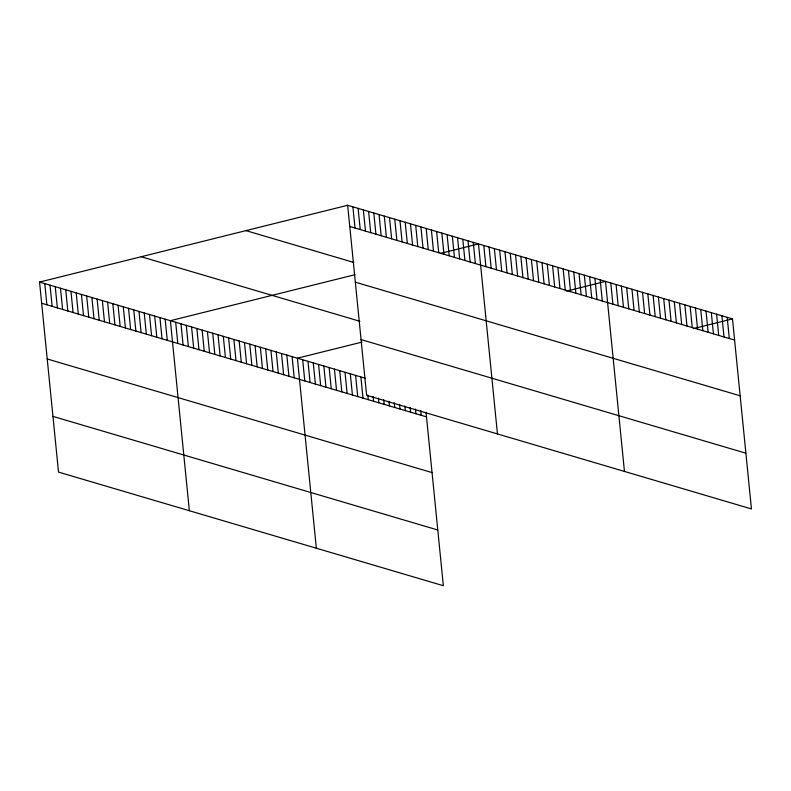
<?xml version="1.0" encoding="UTF-8"?>
<svg xmlns="http://www.w3.org/2000/svg" width="791" height="791" viewBox="0 0 791 791"><rect width="100%" height="100%" fill="white"/><g stroke="black" fill="none" stroke-linecap="round" stroke-linejoin="round"><path stroke-width="1.19" d="M426.023 412.16L443.346 585.716L58.514 472.098L39.55 282.071L347.654 205.284L732.486 318.902L751.45 508.929L366.619 395.302L347.654 205.284M354.951 274.704L170.391 320.701L189.356 510.729M440.369 253.417L478.496 243.915L497.46 433.933M361.991 342.098L297.386 358.204L316.351 548.222M566.307 291.177L605.491 281.408L624.455 471.426M693.302 328.67L732.486 318.902M349.76 226.463L734.602 340.081M245.981 230.626L353.795 262.454M355.327 282.179L740.158 395.797M141.223 256.739L359.905 321.294M361.052 339.586L745.893 453.203M39.55 282.071L365.116 378.197M41.666 303.25L426.497 416.867M47.223 358.966L432.054 472.593M52.957 416.382L437.789 530M727.196 317.339L729.302 338.518M721.896 315.777L724.012 336.956M716.606 314.215L718.722 335.394M711.317 312.653L713.433 333.832M706.027 311.09L708.143 332.269M700.737 309.528L702.853 330.707M695.447 307.966L697.553 329.145M690.148 306.404L692.263 327.583M684.858 304.842L686.974 326.021M679.568 303.279L681.684 324.458M674.278 301.717L676.394 322.896M668.988 300.155L671.104 321.334M663.698 298.593L665.804 319.772M658.399 297.03L660.515 318.209M653.109 295.468L655.225 316.647M647.819 293.906L649.935 315.085M642.529 292.344L644.645 313.523M637.239 290.781L639.355 311.961M631.95 289.219L634.056 310.398M626.65 287.657L628.766 308.836M621.36 286.095L623.476 307.274M616.07 284.533L618.186 305.712M610.781 282.97L612.896 304.149M600.201 279.846L602.307 301.025M594.901 278.284L597.017 299.463M589.611 276.721L591.727 297.9M584.322 275.159L586.438 296.338M579.032 273.597L581.148 294.776M573.742 272.035L575.858 293.214M568.452 270.473L570.558 291.652M563.152 268.91L565.268 290.089M557.863 267.348L559.979 288.527M552.573 265.786L554.689 286.965M547.283 264.224L549.399 285.403M541.993 262.661L544.109 283.84M536.703 261.099L538.809 282.278M531.404 259.537L533.52 280.716M526.114 257.975L528.23 279.154M520.824 256.413L522.94 277.592M515.534 254.85L517.65 276.029M510.244 253.288L512.36 274.467M504.955 251.726L507.061 272.905M499.655 250.164L501.771 271.343M494.365 248.601L496.481 269.78M489.075 247.039L491.191 268.218M483.785 245.477L485.901 266.656M473.255 242.372L475.371 263.541M468.025 240.82L470.141 261.999M462.794 239.278L464.91 260.457M457.554 237.735L459.67 258.904M452.323 236.193L454.439 257.362M447.093 234.64L449.209 255.819M441.853 233.098L443.969 254.277M436.622 231.555L438.738 252.725M431.392 230.003L433.508 251.182M426.161 228.461L428.267 249.64M420.921 226.918L423.037 248.087M415.69 225.376L417.806 246.545M410.46 223.823L412.566 245.002M405.219 222.281L407.335 243.46M420.733 410.598L421.207 415.305M399.989 220.738L402.105 241.908M415.443 409.036L415.918 413.742M394.758 219.186L396.864 240.365M410.153 407.474L410.618 412.18M389.518 217.644L391.634 238.823M404.863 405.912L405.328 410.618M384.288 216.101L386.404 237.28M399.574 404.349L400.038 409.056M379.057 214.559L381.163 235.728M394.274 402.787L394.749 407.494M373.817 213.006L375.933 234.185M388.984 401.225L389.459 405.931M368.586 211.464L370.702 232.643M383.694 399.663L384.169 404.369M363.356 209.922L365.462 231.091M378.405 398.1L378.869 402.807M358.115 208.379L360.231 229.548M373.115 396.538L373.579 401.245M352.885 206.827L355.001 228.006M367.825 394.976L368.29 399.682M360.884 376.951L363 398.12M355.594 375.389L357.71 396.558M350.304 373.827L352.42 394.996M345.014 372.264L347.12 393.434M339.725 370.702L341.831 391.871M334.425 369.14L336.541 390.309M329.135 367.578L331.251 388.747M323.845 366.015L325.961 387.185M318.555 364.453L320.671 385.622M313.266 362.891L315.372 384.06M307.976 361.329L310.082 382.498M302.676 359.767L304.792 380.936M292.097 356.642L294.212 377.811M286.807 355.08L288.923 376.249M281.517 353.518L283.623 374.687M276.227 351.955L278.333 373.125M270.927 350.393L273.043 371.562M265.638 348.831L267.754 370M260.348 347.269L262.464 368.438M255.058 345.707L257.174 366.876M249.768 344.144L251.874 365.313M244.478 342.582L246.584 363.751M239.179 341.02L241.295 362.189M233.889 339.448L236.005 360.627M228.599 337.886L230.715 359.065M223.309 336.323L225.425 357.502M218.019 334.761L220.125 355.94M212.73 333.199L214.836 354.378M207.43 331.637L209.546 352.816M202.14 330.074L204.256 351.253M196.85 328.512L198.966 349.691M191.56 326.95L193.676 348.129M186.271 325.388L188.377 346.567M180.981 323.826L183.087 345.005M175.681 322.263L177.797 343.442M165.161 319.159L167.277 340.338M159.93 317.616L162.036 338.795M154.69 316.074L156.806 337.243M149.459 314.521L151.575 335.7M144.229 312.979L146.335 334.158M138.989 311.436L141.105 332.606M133.758 309.884L135.874 331.063M128.528 308.342L130.634 329.521M123.287 306.799L125.403 327.978M118.057 305.257L120.173 326.426M112.826 303.704L114.932 324.883M107.586 302.162L109.702 323.341M102.355 300.62L104.471 321.789M97.125 299.077L99.231 320.246M91.885 297.525L94 318.704M86.654 295.982L88.77 317.161M81.424 294.44L83.53 315.609M76.183 292.888L78.299 314.067M70.953 291.345L73.069 312.524M65.722 289.803L67.828 310.972M60.482 288.26L62.598 309.429M55.251 286.708L57.367 307.887M50.021 285.165L52.127 306.344M44.78 283.623L46.896 304.792"/></g></svg>
